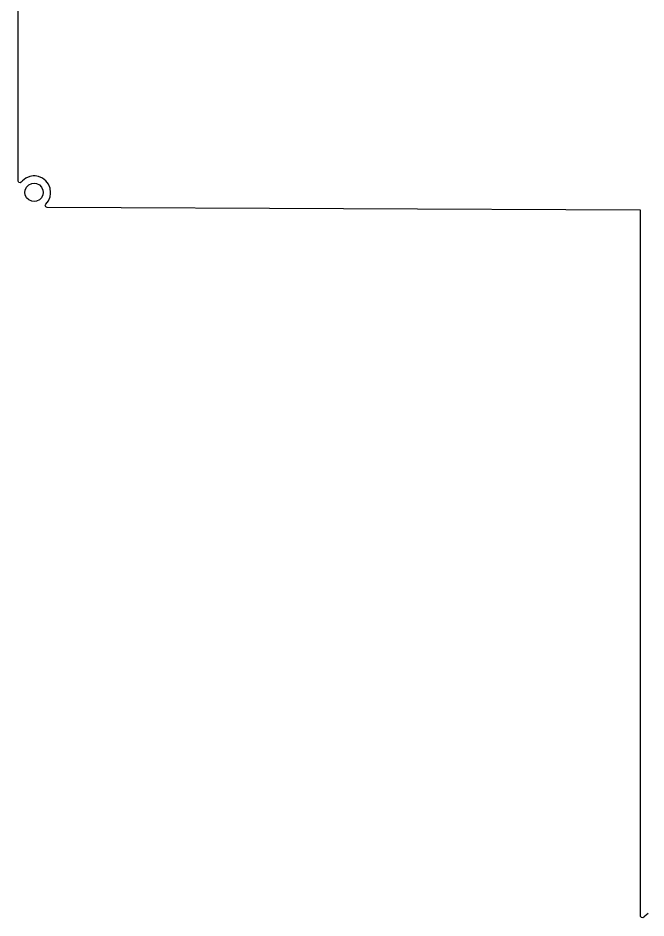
# Model space of a CAD drawing. Extents: x 97 to 200, y -158 to -52.
# Drawn here: x 97.18 to 118.96, y -156.95 to -125.71 of the extents above; entities that cross this region are included whole.
import ezdxf

# ---------------------------------------------------------------- set-up
doc = ezdxf.new("R2010")
doc.units = 0
doc.layers.add('BLACK', color=7, linetype='CONTINUOUS')

msp = doc.modelspace()

# ---------------------------------------------------------------- linework, layer by layer
at = {"layer": 'BLACK', "linetype": 'CONTINUOUS'}
for p, q in [((97.1766, -131.369719), (97.1766, -109.878532)), ((97.177135, -131.377877), (97.1766, -131.369719)), ((97.201052, -131.419303), (97.177135, -131.377877)), ((97.247258, -131.431684), (97.201052, -131.419303)), ((97.288684, -131.407767), (97.247258, -131.431684)), ((97.327142, -131.357647), (97.288684, -131.407767)), ((97.446632, -131.265959), (97.327142, -131.357647)), ((97.585778, -131.208323), (97.446632, -131.265959)), ((97.552989, -131.505519), (97.652925, -131.458919)), ((97.585781, -131.208322), (97.585778, -131.208322)), ((97.585778, -131.208322), (97.585778, -131.208323)), ((97.585784, -131.208321), (97.585781, -131.208322)), ((97.697603, -131.1936), (97.585784, -131.208321)), ((97.652925, -131.458919), (97.7351, -131.4481)), ((97.697608, -131.1936), (97.697603, -131.1936)), ((97.772592, -131.1936), (97.697608, -131.1936)), ((97.7351, -131.4481), (97.817275, -131.458919)), ((97.772596, -131.1936), (97.772592, -131.1936)), ((97.884415, -131.208321), (97.772596, -131.1936)), ((97.817275, -131.458919), (97.917211, -131.505519)), ((97.884418, -131.208322), (97.884415, -131.208321)), ((97.884419, -131.208322), (97.884418, -131.208322)), ((97.884422, -131.208323), (97.884419, -131.208322)), ((98.023568, -131.265959), (97.884422, -131.208323)), ((98.143055, -131.357645), (98.023568, -131.265959)), ((98.234741, -131.477132), (98.143055, -131.357645)), ((98.292377, -131.616278), (98.234741, -131.477132)), ((97.4176, -131.7656), (97.428419, -131.683425)), ((97.428419, -131.847775), (97.4176, -131.7656)), ((97.428419, -131.683425), (97.475019, -131.583489)), ((97.475019, -131.583489), (97.552989, -131.505519)), ((97.917211, -131.505519), (97.995181, -131.583489)), ((97.995181, -131.583489), (98.041781, -131.683425)), ((98.041781, -131.683425), (98.0526, -131.7656)), ((98.0526, -131.7656), (98.041781, -131.847775)), ((98.292377, -131.616281), (98.292377, -131.616278)), ((98.292378, -131.616284), (98.292377, -131.616281)), ((98.292377, -131.914922), (98.3071, -131.803092)), ((98.297256, -131.653335), (98.292378, -131.616284)), ((98.3071, -131.728108), (98.297256, -131.653335)), ((98.3071, -131.803092), (98.3071, -131.728108)), ((97.475019, -131.947711), (97.428419, -131.847775)), ((97.552989, -132.025681), (97.475019, -131.947711)), ((97.652925, -132.072281), (97.552989, -132.025681)), ((97.7351, -132.0831), (97.652925, -132.072281)), ((97.817275, -132.072281), (97.7351, -132.0831)), ((97.917211, -132.025681), (97.817275, -132.072281)), ((97.995181, -131.947711), (97.917211, -132.025681)), ((98.041781, -131.847775), (97.995181, -131.947711)), ((98.143055, -132.173555), (98.234741, -132.054068)), ((98.234741, -132.054068), (98.292377, -131.914922)), ((98.122116, -132.220094), (98.140425, -132.176185)), ((98.140217, -132.264372), (98.122116, -132.220094)), ((98.184326, -132.282882), (98.140217, -132.264372)), ((98.140425, -132.176185), (98.143052, -132.173557)), ((98.143051, -132.173557), (98.143055, -132.173555)), ((98.143052, -132.173557), (98.143051, -132.173557)), ((118.750979, -132.378099), (98.184326, -132.282882)), ((118.751268, -132.3781), (118.750979, -132.378099)), ((118.761662, -132.3781), (118.751268, -132.3781)), ((118.76171, -132.378148), (118.761662, -132.3781)), ((118.761779, -132.378149), (118.76171, -132.378148)), ((118.769105, -132.385543), (118.761779, -132.378149)), ((118.7766, -132.393038), (118.769105, -132.385543)), ((118.7766, -132.393107), (118.7766, -132.393038)), ((118.776648, -132.393156), (118.7766, -132.393107)), ((118.7766, -132.403502), (118.776648, -132.393156)), ((118.7766, -156.883687), (118.7766, -132.403502)), ((119.036632, -156.792959), (118.917145, -156.884645)), ((118.777135, -156.891845), (118.7766, -156.883687)), ((118.801052, -156.933272), (118.777135, -156.891845)), ((118.847258, -156.945652), (118.801052, -156.933272)), ((118.888685, -156.921735), (118.847258, -156.945652)), ((118.917145, -156.884645), (118.888685, -156.921735))]:
    msp.add_line(p, q, dxfattribs=at)

doc.saveas('drawing.dxf')
